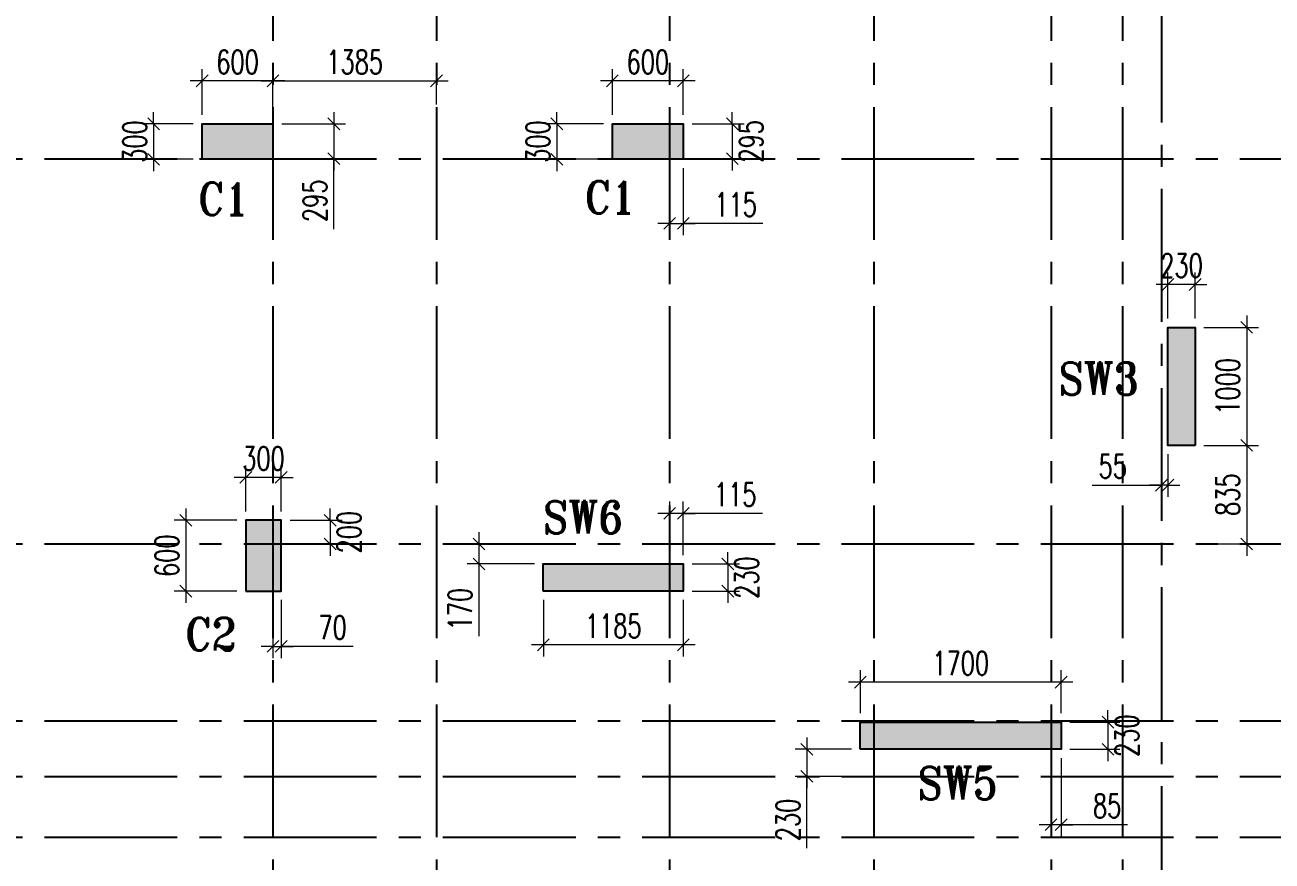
# Model space of a CAD drawing. Header units: millimetres. Extents: x 1123469 to 1752051, y -126924 to 196924.
# Drawn here: x 1414340 to 1424903, y -14061 to -6975 of the extents above; entities that cross this region are included whole.
import ezdxf

# ---------------------------------------------------------------- set-up
doc = ezdxf.new("R2010")
doc.units = ezdxf.units.MM
doc.header["$LTSCALE"] = 500
doc.header["$MEASUREMENT"] = 0
doc.header["$PDMODE"] = 34
for name, pattern in [('CONTINOUS', [0]), ('DASHDOT', [1, 0.5, -0.25, 0, -0.25]), ('Site$0$CENTER2', [1.125, 0.75, -0.125, 0.125, -0.125])]:
    doc.linetypes.add(name, pattern=pattern)
doc.layers.get('Defpoints').update_dxf_attribs({"lineweight": 0})
for name, color, linetype, lineweight in [('COL. NO.', 1, 'DASHDOT', 15), ('CUT OUT', 1, 'Continuous', 13), ('dim-M', 1, 'Continuous', 15), ('TOWER COL HATCH', 253, 'Continuous', 20)]:
    doc.layers.add(name, color=color, linetype=linetype, lineweight=lineweight)
for name, color, linetype in [('GLASS', 5, 'Continuous'), ('GRID', 7, 'Continuous'), ('TOWER AREA COLUMN.', 6, 'Continuous')]:
    doc.layers.add(name, color=color, linetype=linetype)
doc.styles.add('2MM', font='romans.shx', dxfattribs={"width": 0.7})
doc.styles.add('ROMANT', font='romant__.ttf', dxfattribs={"width": 0.9, "height": 600})
doc.dimstyles.new('RAJESH', dxfattribs={"dimtxt": 200, "dimasz": 180, "dimexe": 100, "dimexo": 250, "dimgap": 50, "dimtad": 2, "dimdec": 0, "dimzin": 1, "dimdsep": 46, "dimtxsty": '2MM', "dimblk": 'OBLIQUE', "dimcen": 0, "dimdle": 100, "dimclrd": 1, "dimclre": 1, "dimclrt": 3, "dimadec": 0, "dimazin": 0, "dimtfac": 1, "dimtdec": 0, "dimtix": 1, "dimtmove": 2, "dimatfit": 3, "dimfxl": 1, "dimtolj": 1, "dimlwd": -1, "dimarcsym": 0})

# ---------------------------------------------------------------- blocks, each defined once
blk = doc.blocks.new('EEE')
at = {"layer": 'GRID', "color": 16, "linetype": 'Site$0$CENTER2', "ltscale": 3}
for points in [[(1416440.6, 258923.2), (1416440.6, 223711.9)], [(1417825.6, 258923.2), (1417825.6, 223711.9)], [(1419800.6, 258923.2), (1419800.6, 223711.9)], [(1421530.6, 258923.2), (1421530.6, 223711.9)], [(1423030.6, 258923.2), (1423030.6, 223711.9)], [(1423635.6, 258923.2), (1423635.6, 223711.9)], [(1424487.3, 258923.2), (1423965.6, 258229.8), (1423965.6, 223711.9)], [(1363880.9, 250048.6), (1442964.5, 250048.6)], [(1363880.9, 246783.6), (1442964.5, 246783.6)], [(1363880.9, 245284), (1442964.5, 245284)], [(1363880.9, 244813.8), (1442964.5, 244813.8)], [(1363880.9, 244299), (1442964.5, 244299)]]:
    blk.add_lwpolyline(points, dxfattribs=at)
blk = doc.blocks.new('3tgra')
at = {"layer": 'TOWER COL HATCH'}
h = blk.add_hatch(color=253, dxfattribs=at)
h.dxf.hatch_style = 1
h.paths.add_polyline_path([(1388426, 89502), (1388426, 89802), (1387826, 89802), (1387826, 89502)])
h = blk.add_hatch(color=253, dxfattribs=at)
h.dxf.hatch_style = 1
h.paths.add_polyline_path([(1391901, 89502), (1391901, 89802), (1391301, 89802), (1391301, 89502)])
h = blk.add_hatch(color=253, dxfattribs=at)
h.dxf.hatch_style = 1
h.paths.add_polyline_path([(1383491, 87077), (1383721, 87077), (1383721, 88077), (1383491, 88077)])
h = blk.add_hatch(color=253, dxfattribs=at)
h.dxf.hatch_style = 1
h.paths.add_polyline_path([(1391531, 85842), (1391231, 85842), (1391231, 86442), (1391531, 86442)])
h = blk.add_hatch(color=253, dxfattribs=at)
h.dxf.hatch_style = 1
h.paths.add_polyline_path([(1389011, 85842), (1389011, 86072), (1387826, 86072), (1387826, 85842)])
h = blk.add_hatch(color=253, dxfattribs=at)
h.dxf.hatch_style = 1
h.paths.add_polyline_path([(1386326, 84502), (1386326, 84732), (1384626, 84732), (1384626, 84502)])
at = {"layer": 'TOWER AREA COLUMN.', "color": 4}
for points in [[(1388426, 89502), (1388426, 89802), (1387826, 89802), (1387826, 89502)], [(1391901, 89502), (1391901, 89802), (1391301, 89802), (1391301, 89502)], [(1383491, 87077), (1383721, 87077), (1383721, 88077), (1383491, 88077)], [(1391531, 85842), (1391231, 85842), (1391231, 86442), (1391531, 86442)], [(1389011, 85842), (1389011, 86072), (1387826, 86072), (1387826, 85842)], [(1386326, 84502), (1386326, 84732), (1384626, 84732), (1384626, 84502)]]:
    blk.add_lwpolyline(points, close=True, dxfattribs=at)
blk = doc.blocks.new('_Oblique')
at = {"color": 0, "linetype": 'ByBlock', "lineweight": -2}
blk.add_line((-0.5, -0.5), (0.5, 0.5), dxfattribs=at)
blk = doc.blocks.new('*D1323')
at = {"layer": 'Defpoints', "color": 0, "ltscale": 100, "transparency": 16777216}
for p in [(1419316, 90166), (1419316, 89802), (1419916, 89802)]:
    blk.add_point(p, dxfattribs=at)
at = {"layer": 'dim-M', "color": 1, "lineweight": -2, "ltscale": 100, "transparency": 16777216}
for p, q in [((1419316, 89877), (1419316, 90266)), ((1419916, 89877), (1419916, 90266))]:
    blk.add_line(p, q, dxfattribs=at)
at = {"layer": 'dim-M', "color": 1, "ltscale": 100, "transparency": 16777216}
blk.add_line((1420016, 90166), (1419216, 90166), dxfattribs=at)
at = {"layer": 'dim-M', "color": 1, "ltscale": 100, "transparency": 16777216, "xscale": 100, "yscale": 100, "zscale": 100, "rotation": 180}
blk.add_blockref('_Oblique', (1419316, 90166), dxfattribs=at)
at = {"layer": 'dim-M', "color": 1, "ltscale": 100, "transparency": 16777216, "xscale": 100, "yscale": 100, "zscale": 100}
blk.add_blockref('_Oblique', (1419916, 90166), dxfattribs=at)
at = {"layer": 'dim-M', "color": 3, "ltscale": 100, "transparency": 16777216, "insert": (1419616, 90326), "char_height": 200, "attachment_point": 5, "style": '2MM'}
blk.add_mtext('\\A1;600', dxfattribs=at)
blk = doc.blocks.new('*D1324')
at = {"layer": 'Defpoints', "color": 0, "ltscale": 100, "transparency": 16777216}
for p in [(1419316, 89802), (1418845, 89502), (1419316, 89502)]:
    blk.add_point(p, dxfattribs=at)
at = {"layer": 'dim-M', "color": 1, "ltscale": 100, "transparency": 16777216}
for p, q in [((1418845, 89802), (1418845, 89902)), ((1418845, 89802), (1418845, 89502)), ((1418845, 89502), (1418845, 89402))]:
    blk.add_line(p, q, dxfattribs=at)
at = {"layer": 'dim-M', "color": 1, "lineweight": -2, "ltscale": 100, "transparency": 16777216}
for p, q in [((1419241, 89802), (1418745, 89802)), ((1419241, 89502), (1418745, 89502))]:
    blk.add_line(p, q, dxfattribs=at)
at = {"layer": 'dim-M', "color": 1, "ltscale": 100, "transparency": 16777216, "xscale": 100, "yscale": 100, "zscale": 100}
for p, rotation in [((1418845, 89802), 270), ((1418845, 89502), 90)]:
    blk.add_blockref('_Oblique', p, dxfattribs=dict(at, rotation=rotation))
at = {"layer": 'dim-M', "color": 3, "ltscale": 100, "transparency": 16777216, "insert": (1418685, 89652), "char_height": 200, "attachment_point": 5, "rotation": 90, "style": '2MM'}
blk.add_mtext('\\A1;300', dxfattribs=at)
blk = doc.blocks.new('*D1325')
at = {"layer": 'Defpoints', "color": 0, "ltscale": 100, "transparency": 16777216}
for p in [(1419916, 89802), (1419916, 89507), (1420331, 89507)]:
    blk.add_point(p, dxfattribs=at)
at = {"layer": 'dim-M', "color": 1, "ltscale": 100, "transparency": 16777216}
for p, q in [((1420331, 89802), (1420331, 89902)), ((1420331, 89802), (1420331, 89507)), ((1420331, 89507), (1420331, 89407))]:
    blk.add_line(p, q, dxfattribs=at)
at = {"layer": 'dim-M', "color": 1, "lineweight": -2, "ltscale": 100, "transparency": 16777216}
for p, q in [((1419991, 89802), (1420431, 89802)), ((1419991, 89507), (1420431, 89507))]:
    blk.add_line(p, q, dxfattribs=at)
at = {"layer": 'dim-M', "color": 1, "ltscale": 100, "transparency": 16777216, "xscale": 100, "yscale": 100, "zscale": 100}
for p, rotation in [((1420331, 89802), 270), ((1420331, 89507), 90)]:
    blk.add_blockref('_Oblique', p, dxfattribs=dict(at, rotation=rotation))
at = {"layer": 'dim-M', "color": 3, "ltscale": 100, "transparency": 16777216, "insert": (1420491, 89654), "char_height": 200, "attachment_point": 5, "rotation": 90, "style": '2MM'}
blk.add_mtext('\\A1;295', dxfattribs=at)
blk = doc.blocks.new('*D1326')
at = {"layer": 'Defpoints', "color": 0, "ltscale": 100, "transparency": 16777216}
for p in [(1419801, 89502), (1419916, 89502), (1419916, 88958)]:
    blk.add_point(p, dxfattribs=at)
at = {"layer": 'dim-M', "color": 1, "lineweight": -2, "ltscale": 100, "transparency": 16777216}
for p, q in [((1419801, 89427), (1419801, 88858)), ((1419916, 89427), (1419916, 88858))]:
    blk.add_line(p, q, dxfattribs=at)
at = {"layer": 'dim-M', "color": 1, "ltscale": 100, "transparency": 16777216}
for p, q in [((1419801, 88958), (1419701, 88958)), ((1419801, 88958), (1419916, 88958)), ((1419801, 88958), (1419916, 88958)), ((1419916, 88958), (1420016, 88958)), ((1420590, 88958), (1419916, 88958))]:
    blk.add_line(p, q, dxfattribs=at)
at = {"layer": 'dim-M', "color": 1, "ltscale": 100, "transparency": 16777216, "xscale": 100, "yscale": 100, "zscale": 100}
blk.add_blockref('_Oblique', (1419801, 88958), dxfattribs=at)
at = {"layer": 'dim-M', "color": 1, "ltscale": 100, "transparency": 16777216, "xscale": 100, "yscale": 100, "zscale": 100, "rotation": 180}
blk.add_blockref('_Oblique', (1419916, 88958), dxfattribs=at)
at = {"layer": 'dim-M', "color": 3, "ltscale": 100, "transparency": 16777216, "insert": (1420360, 89118), "char_height": 200, "attachment_point": 5, "style": '2MM'}
blk.add_mtext('\\A1;115', dxfattribs=at)
blk = doc.blocks.new('*D1327')
at = {"layer": 'Defpoints', "color": 0, "ltscale": 100, "transparency": 16777216}
for p in [(1415841, 90166), (1415841, 89802), (1416441, 89802)]:
    blk.add_point(p, dxfattribs=at)
at = {"layer": 'dim-M', "color": 1, "lineweight": -2, "ltscale": 100, "transparency": 16777216}
for p, q in [((1415841, 89877), (1415841, 90266)), ((1416441, 89877), (1416441, 90266))]:
    blk.add_line(p, q, dxfattribs=at)
at = {"layer": 'dim-M', "color": 1, "ltscale": 100, "transparency": 16777216}
blk.add_line((1416541, 90166), (1415741, 90166), dxfattribs=at)
at = {"layer": 'dim-M', "color": 1, "ltscale": 100, "transparency": 16777216, "xscale": 100, "yscale": 100, "zscale": 100, "rotation": 180}
blk.add_blockref('_Oblique', (1415841, 90166), dxfattribs=at)
at = {"layer": 'dim-M', "color": 1, "ltscale": 100, "transparency": 16777216, "xscale": 100, "yscale": 100, "zscale": 100}
blk.add_blockref('_Oblique', (1416441, 90166), dxfattribs=at)
at = {"layer": 'dim-M', "color": 3, "ltscale": 100, "transparency": 16777216, "insert": (1416141, 90326), "char_height": 200, "attachment_point": 5, "style": '2MM'}
blk.add_mtext('\\A1;600', dxfattribs=at)
blk = doc.blocks.new('*D1328')
at = {"layer": 'Defpoints', "color": 0, "ltscale": 100, "transparency": 16777216}
for p in [(1415841, 89802), (1415430, 89502), (1415841, 89502)]:
    blk.add_point(p, dxfattribs=at)
at = {"layer": 'dim-M', "color": 1, "ltscale": 100, "transparency": 16777216}
for p, q in [((1415430, 89802), (1415430, 89902)), ((1415430, 89802), (1415430, 89502)), ((1415430, 89502), (1415430, 89402))]:
    blk.add_line(p, q, dxfattribs=at)
at = {"layer": 'dim-M', "color": 1, "lineweight": -2, "ltscale": 100, "transparency": 16777216}
for p, q in [((1415766, 89802), (1415330, 89802)), ((1415766, 89502), (1415330, 89502))]:
    blk.add_line(p, q, dxfattribs=at)
at = {"layer": 'dim-M', "color": 1, "ltscale": 100, "transparency": 16777216, "xscale": 100, "yscale": 100, "zscale": 100}
for p, rotation in [((1415430, 89802), 270), ((1415430, 89502), 90)]:
    blk.add_blockref('_Oblique', p, dxfattribs=dict(at, rotation=rotation))
at = {"layer": 'dim-M', "color": 3, "ltscale": 100, "transparency": 16777216, "insert": (1415270, 89652), "char_height": 200, "attachment_point": 5, "rotation": 90, "style": '2MM'}
blk.add_mtext('\\A1;300', dxfattribs=at)
blk = doc.blocks.new('*D1329')
at = {"layer": 'Defpoints', "color": 0, "ltscale": 100, "transparency": 16777216}
for p in [(1416441, 89802), (1416441, 89507), (1416956, 89507)]:
    blk.add_point(p, dxfattribs=at)
at = {"layer": 'dim-M', "color": 1, "ltscale": 100, "transparency": 16777216}
for p, q in [((1416956, 89902), (1416956, 89407)), ((1416956, 88910), (1416956, 89507))]:
    blk.add_line(p, q, dxfattribs=at)
at = {"layer": 'dim-M', "color": 1, "lineweight": -2, "ltscale": 100, "transparency": 16777216}
for p, q in [((1416516, 89802), (1417056, 89802)), ((1416516, 89507), (1417056, 89507))]:
    blk.add_line(p, q, dxfattribs=at)
at = {"layer": 'dim-M', "color": 1, "ltscale": 100, "transparency": 16777216, "xscale": 100, "yscale": 100, "zscale": 100}
for p, rotation in [((1416956, 89802), 90), ((1416956, 89507), 270)]:
    blk.add_blockref('_Oblique', p, dxfattribs=dict(at, rotation=rotation))
at = {"layer": 'dim-M', "color": 3, "ltscale": 100, "transparency": 16777216, "insert": (1416796, 89150), "char_height": 200, "attachment_point": 5, "rotation": 90, "style": '2MM'}
blk.add_mtext('\\A1;295', dxfattribs=at)
blk = doc.blocks.new('*D1330')
at = {"layer": 'Defpoints', "color": 0, "ltscale": 100, "transparency": 16777216}
for p in [(1417826, 90166), (1417826, 89891), (1416441, 89802)]:
    blk.add_point(p, dxfattribs=at)
at = {"layer": 'dim-M', "color": 1, "lineweight": -2, "ltscale": 100, "transparency": 16777216}
for p, q in [((1416441, 89877), (1416441, 90266)), ((1417826, 89966), (1417826, 90266))]:
    blk.add_line(p, q, dxfattribs=at)
at = {"layer": 'dim-M', "color": 1, "ltscale": 100, "transparency": 16777216}
blk.add_line((1416341, 90166), (1417926, 90166), dxfattribs=at)
at = {"layer": 'dim-M', "color": 1, "ltscale": 100, "transparency": 16777216, "xscale": 100, "yscale": 100, "zscale": 100, "rotation": 180}
blk.add_blockref('_Oblique', (1416441, 90166), dxfattribs=at)
at = {"layer": 'dim-M', "color": 1, "ltscale": 100, "transparency": 16777216, "xscale": 100, "yscale": 100, "zscale": 100}
blk.add_blockref('_Oblique', (1417826, 90166), dxfattribs=at)
at = {"layer": 'dim-M', "color": 3, "ltscale": 100, "transparency": 16777216, "insert": (1417133, 90326), "char_height": 200, "attachment_point": 5, "style": '2MM'}
blk.add_mtext('\\A1;1385', dxfattribs=at)
blk = doc.blocks.new('*D1343')
at = {"layer": 'Defpoints', "color": 0, "ltscale": 100, "transparency": 16777216}
for p in [(1424021, 88441), (1424021, 88077), (1424251, 88077)]:
    blk.add_point(p, dxfattribs=at)
at = {"layer": 'dim-M', "color": 1, "lineweight": -2, "ltscale": 100, "transparency": 16777216}
for p, q in [((1424021, 88152), (1424021, 88541)), ((1424251, 88152), (1424251, 88541))]:
    blk.add_line(p, q, dxfattribs=at)
at = {"layer": 'dim-M', "color": 1, "ltscale": 100, "transparency": 16777216}
for p, q in [((1424021, 88441), (1423921, 88441)), ((1424251, 88441), (1424021, 88441)), ((1424251, 88441), (1424351, 88441))]:
    blk.add_line(p, q, dxfattribs=at)
at = {"layer": 'dim-M', "color": 1, "ltscale": 100, "transparency": 16777216, "xscale": 100, "yscale": 100, "zscale": 100}
blk.add_blockref('_Oblique', (1424021, 88441), dxfattribs=at)
at = {"layer": 'dim-M', "color": 1, "ltscale": 100, "transparency": 16777216, "xscale": 100, "yscale": 100, "zscale": 100, "rotation": 180}
blk.add_blockref('_Oblique', (1424251, 88441), dxfattribs=at)
at = {"layer": 'dim-M', "color": 3, "ltscale": 100, "transparency": 16777216, "insert": (1424136, 88601), "char_height": 200, "attachment_point": 5, "style": '2MM'}
blk.add_mtext('\\A1;230', dxfattribs=at)
blk = doc.blocks.new('*D1344')
at = {"layer": 'Defpoints', "color": 0, "ltscale": 100, "transparency": 16777216}
for p in [(1424251, 88077), (1424251, 87077), (1424688, 87077)]:
    blk.add_point(p, dxfattribs=at)
at = {"layer": 'dim-M', "color": 1, "ltscale": 100, "transparency": 16777216}
blk.add_line((1424688, 88177), (1424688, 86977), dxfattribs=at)
at = {"layer": 'dim-M', "color": 1, "lineweight": -2, "ltscale": 100, "transparency": 16777216}
for p, q in [((1424326, 88077), (1424788, 88077)), ((1424326, 87077), (1424788, 87077))]:
    blk.add_line(p, q, dxfattribs=at)
at = {"layer": 'dim-M', "color": 1, "ltscale": 100, "transparency": 16777216, "xscale": 100, "yscale": 100, "zscale": 100}
for p, rotation in [((1424688, 88077), 90), ((1424688, 87077), 270)]:
    blk.add_blockref('_Oblique', p, dxfattribs=dict(at, rotation=rotation))
at = {"layer": 'dim-M', "color": 3, "ltscale": 100, "transparency": 16777216, "insert": (1424528, 87577), "char_height": 200, "attachment_point": 5, "rotation": 90, "style": '2MM'}
blk.add_mtext('\\A1;1000', dxfattribs=at)
blk = doc.blocks.new('*D1345')
at = {"layer": 'Defpoints', "color": 0, "ltscale": 100, "transparency": 16777216}
for p in [(1423966, 87077), (1424021, 87077), (1423966, 86740)]:
    blk.add_point(p, dxfattribs=at)
at = {"layer": 'dim-M', "color": 1, "lineweight": -2, "ltscale": 100, "transparency": 16777216}
for p, q in [((1423966, 87002), (1423966, 86640)), ((1424021, 87002), (1424021, 86640))]:
    blk.add_line(p, q, dxfattribs=at)
at = {"layer": 'dim-M', "color": 1, "ltscale": 100, "transparency": 16777216}
for p, q in [((1423380, 86740), (1423966, 86740)), ((1423966, 86740), (1423866, 86740)), ((1424021, 86740), (1423966, 86740)), ((1424021, 86740), (1423966, 86740)), ((1424021, 86740), (1424121, 86740))]:
    blk.add_line(p, q, dxfattribs=at)
at = {"layer": 'dim-M', "color": 1, "ltscale": 100, "transparency": 16777216, "xscale": 100, "yscale": 100, "zscale": 100}
blk.add_blockref('_Oblique', (1423966, 86740), dxfattribs=at)
at = {"layer": 'dim-M', "color": 1, "ltscale": 100, "transparency": 16777216, "xscale": 100, "yscale": 100, "zscale": 100, "rotation": 180}
blk.add_blockref('_Oblique', (1424021, 86740), dxfattribs=at)
at = {"layer": 'dim-M', "color": 3, "ltscale": 100, "transparency": 16777216, "insert": (1423553, 86900), "char_height": 200, "attachment_point": 5, "style": '2MM'}
blk.add_mtext('\\A1;55', dxfattribs=at)
blk = doc.blocks.new('*D1346')
at = {"layer": 'Defpoints', "color": 0, "ltscale": 100, "transparency": 16777216}
for p in [(1424251, 87077), (1424251, 86242), (1424688, 86242)]:
    blk.add_point(p, dxfattribs=at)
at = {"layer": 'dim-M', "color": 1, "ltscale": 100, "transparency": 16777216}
blk.add_line((1424688, 87177), (1424688, 86142), dxfattribs=at)
at = {"layer": 'dim-M', "color": 1, "lineweight": -2, "ltscale": 100, "transparency": 16777216}
for p, q in [((1424326, 87077), (1424788, 87077)), ((1424326, 86242), (1424788, 86242))]:
    blk.add_line(p, q, dxfattribs=at)
at = {"layer": 'dim-M', "color": 1, "ltscale": 100, "transparency": 16777216, "xscale": 100, "yscale": 100, "zscale": 100}
for p, rotation in [((1424688, 87077), 90), ((1424688, 86242), 270)]:
    blk.add_blockref('_Oblique', p, dxfattribs=dict(at, rotation=rotation))
at = {"layer": 'dim-M', "color": 3, "ltscale": 100, "transparency": 16777216, "insert": (1424528, 86659), "char_height": 200, "attachment_point": 5, "rotation": 90, "style": '2MM'}
blk.add_mtext('\\A1;835', dxfattribs=at)
blk = doc.blocks.new('*D1351')
at = {"layer": 'Defpoints', "color": 0, "ltscale": 100, "transparency": 16777216}
for p in [(1419916, 86072), (1419916, 85842), (1420293, 85842)]:
    blk.add_point(p, dxfattribs=at)
at = {"layer": 'dim-M', "color": 1, "ltscale": 100, "transparency": 16777216}
for p, q in [((1420293, 86072), (1420293, 86172)), ((1420293, 86072), (1420293, 85842)), ((1420293, 85842), (1420293, 85742))]:
    blk.add_line(p, q, dxfattribs=at)
at = {"layer": 'dim-M', "color": 1, "lineweight": -2, "ltscale": 100, "transparency": 16777216}
for p, q in [((1419991, 86072), (1420393, 86072)), ((1419991, 85842), (1420393, 85842))]:
    blk.add_line(p, q, dxfattribs=at)
at = {"layer": 'dim-M', "color": 1, "ltscale": 100, "transparency": 16777216, "xscale": 100, "yscale": 100, "zscale": 100}
for p, rotation in [((1420293, 86072), 270), ((1420293, 85842), 90)]:
    blk.add_blockref('_Oblique', p, dxfattribs=dict(at, rotation=rotation))
at = {"layer": 'dim-M', "color": 3, "ltscale": 100, "transparency": 16777216, "insert": (1420453, 85957), "char_height": 200, "attachment_point": 5, "rotation": 90, "style": '2MM'}
blk.add_mtext('\\A1;230', dxfattribs=at)
blk = doc.blocks.new('*D1352')
at = {"layer": 'Defpoints', "color": 0, "ltscale": 100, "transparency": 16777216}
for p in [(1419801, 86501), (1419801, 86072), (1419916, 86072)]:
    blk.add_point(p, dxfattribs=at)
at = {"layer": 'dim-M', "color": 1, "lineweight": -2, "ltscale": 100, "transparency": 16777216}
for p, q in [((1419801, 86147), (1419801, 86601)), ((1419916, 86147), (1419916, 86601))]:
    blk.add_line(p, q, dxfattribs=at)
at = {"layer": 'dim-M', "color": 1, "ltscale": 100, "transparency": 16777216}
for p, q in [((1419801, 86501), (1419701, 86501)), ((1419916, 86501), (1419801, 86501)), ((1419916, 86501), (1419801, 86501)), ((1419916, 86501), (1420016, 86501)), ((1420586, 86501), (1419916, 86501))]:
    blk.add_line(p, q, dxfattribs=at)
at = {"layer": 'dim-M', "color": 1, "ltscale": 100, "transparency": 16777216, "xscale": 100, "yscale": 100, "zscale": 100}
blk.add_blockref('_Oblique', (1419801, 86501), dxfattribs=at)
at = {"layer": 'dim-M', "color": 1, "ltscale": 100, "transparency": 16777216, "xscale": 100, "yscale": 100, "zscale": 100, "rotation": 180}
blk.add_blockref('_Oblique', (1419916, 86501), dxfattribs=at)
at = {"layer": 'dim-M', "color": 3, "ltscale": 100, "transparency": 16777216, "insert": (1420356, 86661), "char_height": 200, "attachment_point": 5, "style": '2MM'}
blk.add_mtext('\\A1;115', dxfattribs=at)
blk = doc.blocks.new('*D1353')
at = {"layer": 'Defpoints', "color": 0, "ltscale": 100, "transparency": 16777216}
for p in [(1418186, 86242), (1418731, 86242), (1418731, 86072)]:
    blk.add_point(p, dxfattribs=at)
at = {"layer": 'dim-M', "color": 1, "ltscale": 100, "transparency": 16777216}
for p, q in [((1418186, 85972), (1418186, 86342)), ((1418186, 85459), (1418186, 86072))]:
    blk.add_line(p, q, dxfattribs=at)
at = {"layer": 'dim-M', "color": 1, "lineweight": -2, "ltscale": 100, "transparency": 16777216}
for p, q in [((1418656, 86242), (1418086, 86242)), ((1418656, 86072), (1418086, 86072))]:
    blk.add_line(p, q, dxfattribs=at)
at = {"layer": 'dim-M', "color": 1, "ltscale": 100, "transparency": 16777216, "xscale": 100, "yscale": 100, "zscale": 100}
for p, rotation in [((1418186, 86242), 90), ((1418186, 86072), 270)]:
    blk.add_blockref('_Oblique', p, dxfattribs=dict(at, rotation=rotation))
at = {"layer": 'dim-M', "color": 3, "ltscale": 100, "transparency": 16777216, "insert": (1418026, 85689), "char_height": 200, "attachment_point": 5, "rotation": 90, "style": '2MM'}
blk.add_mtext('\\A1;170', dxfattribs=at)
blk = doc.blocks.new('*D1354')
at = {"layer": 'Defpoints', "color": 0, "ltscale": 100, "transparency": 16777216}
for p in [(1418731, 85842), (1419916, 85842), (1418731, 85387)]:
    blk.add_point(p, dxfattribs=at)
at = {"layer": 'dim-M', "color": 1, "lineweight": -2, "ltscale": 100, "transparency": 16777216}
for p, q in [((1418731, 85767), (1418731, 85287)), ((1419916, 85767), (1419916, 85287))]:
    blk.add_line(p, q, dxfattribs=at)
at = {"layer": 'dim-M', "color": 1, "ltscale": 100, "transparency": 16777216}
blk.add_line((1420016, 85387), (1418631, 85387), dxfattribs=at)
at = {"layer": 'dim-M', "color": 1, "ltscale": 100, "transparency": 16777216, "xscale": 100, "yscale": 100, "zscale": 100, "rotation": 180}
blk.add_blockref('_Oblique', (1418731, 85387), dxfattribs=at)
at = {"layer": 'dim-M', "color": 1, "ltscale": 100, "transparency": 16777216, "xscale": 100, "yscale": 100, "zscale": 100}
blk.add_blockref('_Oblique', (1419916, 85387), dxfattribs=at)
at = {"layer": 'dim-M', "color": 3, "ltscale": 100, "transparency": 16777216, "insert": (1419323, 85547), "char_height": 200, "attachment_point": 5, "style": '2MM'}
blk.add_mtext('\\A1;1185', dxfattribs=at)
blk = doc.blocks.new('*D1359')
at = {"layer": 'Defpoints', "color": 0, "ltscale": 100, "transparency": 16777216}
for p in [(1423116, 84732), (1423116, 84502), (1423513, 84502)]:
    blk.add_point(p, dxfattribs=at)
at = {"layer": 'dim-M', "color": 1, "ltscale": 100, "transparency": 16777216}
for p, q in [((1423513, 84732), (1423513, 84832)), ((1423513, 84732), (1423513, 84502)), ((1423513, 84502), (1423513, 84402))]:
    blk.add_line(p, q, dxfattribs=at)
at = {"layer": 'dim-M', "color": 1, "lineweight": -2, "ltscale": 100, "transparency": 16777216}
for p, q in [((1423191, 84732), (1423613, 84732)), ((1423191, 84502), (1423613, 84502))]:
    blk.add_line(p, q, dxfattribs=at)
at = {"layer": 'dim-M', "color": 1, "ltscale": 100, "transparency": 16777216, "xscale": 100, "yscale": 100, "zscale": 100}
for p, rotation in [((1423513, 84732), 270), ((1423513, 84502), 90)]:
    blk.add_blockref('_Oblique', p, dxfattribs=dict(at, rotation=rotation))
at = {"layer": 'dim-M', "color": 3, "ltscale": 100, "transparency": 16777216, "insert": (1423673, 84617), "char_height": 200, "attachment_point": 5, "rotation": 90, "style": '2MM'}
blk.add_mtext('\\A1;230', dxfattribs=at)
blk = doc.blocks.new('*D1360')
at = {"layer": 'Defpoints', "color": 0, "ltscale": 100, "transparency": 16777216}
for p in [(1421416, 85071), (1421416, 84732), (1423116, 84732)]:
    blk.add_point(p, dxfattribs=at)
at = {"layer": 'dim-M', "color": 1, "lineweight": -2, "ltscale": 100, "transparency": 16777216}
for p, q in [((1421416, 84807), (1421416, 85171)), ((1423116, 84807), (1423116, 85171))]:
    blk.add_line(p, q, dxfattribs=at)
at = {"layer": 'dim-M', "color": 1, "ltscale": 100, "transparency": 16777216}
blk.add_line((1423216, 85071), (1421316, 85071), dxfattribs=at)
at = {"layer": 'dim-M', "color": 1, "ltscale": 100, "transparency": 16777216, "xscale": 100, "yscale": 100, "zscale": 100, "rotation": 180}
blk.add_blockref('_Oblique', (1421416, 85071), dxfattribs=at)
at = {"layer": 'dim-M', "color": 1, "ltscale": 100, "transparency": 16777216, "xscale": 100, "yscale": 100, "zscale": 100}
blk.add_blockref('_Oblique', (1423116, 85071), dxfattribs=at)
at = {"layer": 'dim-M', "color": 3, "ltscale": 100, "transparency": 16777216, "insert": (1422266, 85231), "char_height": 200, "attachment_point": 5, "style": '2MM'}
blk.add_mtext('\\A1;1700', dxfattribs=at)
blk = doc.blocks.new('*D1361')
at = {"layer": 'Defpoints', "color": 0, "ltscale": 100, "transparency": 16777216}
for p in [(1423031, 84502), (1423116, 84502), (1423031, 83862)]:
    blk.add_point(p, dxfattribs=at)
at = {"layer": 'dim-M', "color": 1, "lineweight": -2, "ltscale": 100, "transparency": 16777216}
for p, q in [((1423031, 84427), (1423031, 83762)), ((1423116, 84427), (1423116, 83762))]:
    blk.add_line(p, q, dxfattribs=at)
at = {"layer": 'dim-M', "color": 1, "ltscale": 100, "transparency": 16777216}
for p, q in [((1423031, 83862), (1422931, 83862)), ((1423116, 83862), (1423031, 83862)), ((1423116, 83862), (1423031, 83862)), ((1423116, 83862), (1423216, 83862)), ((1423679, 83862), (1423116, 83862))]:
    blk.add_line(p, q, dxfattribs=at)
at = {"layer": 'dim-M', "color": 1, "ltscale": 100, "transparency": 16777216, "xscale": 100, "yscale": 100, "zscale": 100}
blk.add_blockref('_Oblique', (1423031, 83862), dxfattribs=at)
at = {"layer": 'dim-M', "color": 1, "ltscale": 100, "transparency": 16777216, "xscale": 100, "yscale": 100, "zscale": 100, "rotation": 180}
blk.add_blockref('_Oblique', (1423116, 83862), dxfattribs=at)
at = {"layer": 'dim-M', "color": 3, "ltscale": 100, "transparency": 16777216, "insert": (1423506, 84022), "char_height": 200, "attachment_point": 5, "style": '2MM'}
blk.add_mtext('\\A1;85', dxfattribs=at)
blk = doc.blocks.new('*D1362')
at = {"layer": 'Defpoints', "color": 0, "ltscale": 100, "transparency": 16777216}
for p in [(1421416, 84502), (1420963, 84272), (1421416, 84272)]:
    blk.add_point(p, dxfattribs=at)
at = {"layer": 'dim-M', "color": 1, "lineweight": -2, "ltscale": 100, "transparency": 16777216}
for p, q in [((1421341, 84502), (1420863, 84502)), ((1421341, 84272), (1420863, 84272))]:
    blk.add_line(p, q, dxfattribs=at)
at = {"layer": 'dim-M', "color": 1, "ltscale": 100, "transparency": 16777216}
for p, q in [((1420963, 84602), (1420963, 84172)), ((1420963, 83663), (1420963, 84272))]:
    blk.add_line(p, q, dxfattribs=at)
at = {"layer": 'dim-M', "color": 1, "ltscale": 100, "transparency": 16777216, "xscale": 100, "yscale": 100, "zscale": 100}
for p, rotation in [((1420963, 84502), 90), ((1420963, 84272), 270)]:
    blk.add_blockref('_Oblique', p, dxfattribs=dict(at, rotation=rotation))
at = {"layer": 'dim-M', "color": 3, "ltscale": 100, "transparency": 16777216, "insert": (1420803, 83903), "char_height": 200, "attachment_point": 5, "rotation": 90, "style": '2MM'}
blk.add_mtext('\\A1;230', dxfattribs=at)
blk = doc.blocks.new('*D1554')
at = {"layer": 'Defpoints', "color": 0, "ltscale": 100, "transparency": 16777216}
for p in [(1416211, 86806), (1416211, 86442), (1416511, 86442)]:
    blk.add_point(p, dxfattribs=at)
at = {"layer": 'dim-M', "color": 1, "lineweight": -2, "ltscale": 100, "transparency": 16777216}
for p, q in [((1416211, 86517), (1416211, 86906)), ((1416511, 86517), (1416511, 86906))]:
    blk.add_line(p, q, dxfattribs=at)
at = {"layer": 'dim-M', "color": 1, "ltscale": 100, "transparency": 16777216}
for p, q in [((1416211, 86806), (1416111, 86806)), ((1416511, 86806), (1416211, 86806)), ((1416511, 86806), (1416611, 86806))]:
    blk.add_line(p, q, dxfattribs=at)
at = {"layer": 'dim-M', "color": 1, "ltscale": 100, "transparency": 16777216, "xscale": 100, "yscale": 100, "zscale": 100}
blk.add_blockref('_Oblique', (1416211, 86806), dxfattribs=at)
at = {"layer": 'dim-M', "color": 1, "ltscale": 100, "transparency": 16777216, "xscale": 100, "yscale": 100, "zscale": 100, "rotation": 180}
blk.add_blockref('_Oblique', (1416511, 86806), dxfattribs=at)
at = {"layer": 'dim-M', "color": 3, "ltscale": 100, "transparency": 16777216, "insert": (1416361, 86966), "char_height": 200, "attachment_point": 5, "style": '2MM'}
blk.add_mtext('\\A1;300', dxfattribs=at)
blk = doc.blocks.new('*D1555')
at = {"layer": 'Defpoints', "color": 0, "ltscale": 100, "transparency": 16777216}
for p in [(1416211, 86442), (1415703, 85842), (1416211, 85842)]:
    blk.add_point(p, dxfattribs=at)
at = {"layer": 'dim-M', "color": 1, "ltscale": 100, "transparency": 16777216}
blk.add_line((1415703, 86542), (1415703, 85742), dxfattribs=at)
at = {"layer": 'dim-M', "color": 1, "lineweight": -2, "ltscale": 100, "transparency": 16777216}
for p, q in [((1416136, 86442), (1415603, 86442)), ((1416136, 85842), (1415603, 85842))]:
    blk.add_line(p, q, dxfattribs=at)
at = {"layer": 'dim-M', "color": 1, "ltscale": 100, "transparency": 16777216, "xscale": 100, "yscale": 100, "zscale": 100}
for p, rotation in [((1415703, 86442), 90), ((1415703, 85842), 270)]:
    blk.add_blockref('_Oblique', p, dxfattribs=dict(at, rotation=rotation))
at = {"layer": 'dim-M', "color": 3, "ltscale": 100, "transparency": 16777216, "insert": (1415543, 86142), "char_height": 200, "attachment_point": 5, "rotation": 90, "style": '2MM'}
blk.add_mtext('\\A1;600', dxfattribs=at)
blk = doc.blocks.new('*D1556')
at = {"layer": 'Defpoints', "color": 0, "ltscale": 100, "transparency": 16777216}
for p in [(1416511, 86442), (1416511, 86242), (1416926, 86242)]:
    blk.add_point(p, dxfattribs=at)
at = {"layer": 'dim-M', "color": 1, "ltscale": 100, "transparency": 16777216}
for p, q in [((1416926, 86442), (1416926, 86542)), ((1416926, 86442), (1416926, 86242)), ((1416926, 86242), (1416926, 86142))]:
    blk.add_line(p, q, dxfattribs=at)
at = {"layer": 'dim-M', "color": 1, "lineweight": -2, "ltscale": 100, "transparency": 16777216}
for p, q in [((1416586, 86442), (1417026, 86442)), ((1416586, 86242), (1417026, 86242))]:
    blk.add_line(p, q, dxfattribs=at)
at = {"layer": 'dim-M', "color": 1, "ltscale": 100, "transparency": 16777216, "xscale": 100, "yscale": 100, "zscale": 100}
for p, rotation in [((1416926, 86442), 270), ((1416926, 86242), 90)]:
    blk.add_blockref('_Oblique', p, dxfattribs=dict(at, rotation=rotation))
at = {"layer": 'dim-M', "color": 3, "ltscale": 100, "transparency": 16777216, "insert": (1417086, 86342), "char_height": 200, "attachment_point": 5, "rotation": 90, "style": '2MM'}
blk.add_mtext('\\A1;200', dxfattribs=at)
blk = doc.blocks.new('*D1557')
at = {"layer": 'Defpoints', "color": 0, "ltscale": 100, "transparency": 16777216}
for p in [(1416441, 85842), (1416511, 85842), (1416511, 85374)]:
    blk.add_point(p, dxfattribs=at)
at = {"layer": 'dim-M', "color": 1, "lineweight": -2, "ltscale": 100, "transparency": 16777216}
for p, q in [((1416441, 85767), (1416441, 85274)), ((1416511, 85767), (1416511, 85274))]:
    blk.add_line(p, q, dxfattribs=at)
at = {"layer": 'dim-M', "color": 1, "ltscale": 100, "transparency": 16777216}
for p, q in [((1416441, 85374), (1416341, 85374)), ((1416441, 85374), (1416511, 85374)), ((1416441, 85374), (1416511, 85374)), ((1416511, 85374), (1416611, 85374)), ((1417119, 85374), (1416511, 85374))]:
    blk.add_line(p, q, dxfattribs=at)
at = {"layer": 'dim-M', "color": 1, "ltscale": 100, "transparency": 16777216, "xscale": 100, "yscale": 100, "zscale": 100}
blk.add_blockref('_Oblique', (1416441, 85374), dxfattribs=at)
at = {"layer": 'dim-M', "color": 1, "ltscale": 100, "transparency": 16777216, "xscale": 100, "yscale": 100, "zscale": 100, "rotation": 180}
blk.add_blockref('_Oblique', (1416511, 85374), dxfattribs=at)
at = {"layer": 'dim-M', "color": 3, "ltscale": 100, "transparency": 16777216, "insert": (1416946, 85534), "char_height": 200, "attachment_point": 5, "style": '2MM'}
blk.add_mtext('\\A1;70', dxfattribs=at)
blk = doc.blocks.new('G012')
at = {"layer": 'COL. NO.', "color": 4, "linetype": 'CONTINOUS', "style": 'ROMANT', "width": 0.9}
for s, p in [('C1', (1415806.3, 89028.6, 0)), ('C1', (1419080.7, 89042.5, 0)), ('C2', (1415697.7, 85340.2, 0))]:
    blk.add_text(s, height=275, dxfattribs=at).set_placement(p)
at = {"layer": 'COL. NO.', "color": 7, "linetype": 'CONTINOUS', "style": 'ROMANT', "width": 0.9}
for s, p in [('SW3', (1423095.1, 87505.5, 0)), ('SW6', (1418729.7, 86330.3, 0)), ('SW5', (1421900.6, 84076.7, 0))]:
    blk.add_text(s, height=275, dxfattribs=at).set_placement(p)
at = {"layer": 'dim-M', "ltscale": 100}
for base, p1, p2, angle, picture, middle in [((1415840.6, 90166.1), (1416440.6, 89801.7), (1415840.6, 89801.7), 180, '*D1327', (1416140.6, 90326.1)), ((1417825.6, 90166.1), (1416440.6, 89801.7), (1417825.6, 89891.2), 180, '*D1330', (1417133.1, 90326.1)), ((1419315.6, 90166.1), (1419915.6, 89801.7), (1419315.6, 89801.7), 180, '*D1323', (1419615.6, 90326.1)), ((1415429.9, 89501.7), (1415840.6, 89801.7), (1415840.6, 89501.7), 90, '*D1328', (1415269.9, 89651.7)), ((1418844.9, 89501.7), (1419315.6, 89801.7), (1419315.6, 89501.7), 90, '*D1324', (1418684.9, 89651.7)), ((1420331.2, 89506.6), (1419915.6, 89801.7), (1419915.6, 89506.6), 90, '*D1325', (1420491.2, 89654.2)), ((1424020.6, 88441), (1424250.6, 88076.6), (1424020.6, 88076.6), 180, '*D1343', (1424135.6, 88601)), ((1416210.6, 86806.1), (1416510.6, 86441.7), (1416210.6, 86441.7), 180, '*D1554', (1416360.6, 86966.1)), ((1415703, 85841.7), (1416210.6, 86441.7), (1416210.6, 85841.7), 90, '*D1555', (1415543, 86141.7)), ((1416926.2, 86241.6), (1416510.6, 86441.7), (1416510.6, 86241.6), 90, '*D1556', (1417086.2, 86341.7)), ((1420292.6, 85841.7), (1419915.6, 86071.7), (1419915.6, 85841.7), 90, '*D1351', (1420452.6, 85956.7)), ((1421415.6, 85070.6), (1423115.6, 84731.6), (1421415.6, 84731.6), 180, '*D1360', (1422265.6, 85230.6)), ((1423513.4, 84501.6), (1423115.6, 84731.6), (1423115.6, 84501.6), 90, '*D1359', (1423673.4, 84616.6))]:
    dim = blk.add_linear_dim(base=base, p1=p1, p2=p2, angle=angle, dimstyle='RAJESH', override={"dimasz": 100, "dimexo": 75, "dimgap": 60, "dimtmove": 1}, dxfattribs=at)
    dim.commit()
    dim.dimension.update_dxf_attribs({"geometry": picture, "text_midpoint": middle})
for base, p1, p2, angle, picture, middle in [((1416956.2, 89506.6), (1416440.6, 89801.7), (1416440.6, 89506.6), 90, '*D1329', (1417016.2, 89149.8)), ((1419915.6, 88958.1), (1419800.6, 89501.7), (1419915.6, 89501.7), 180, '*D1326', (1420359.6, 88983.2)), ((1424687.9, 87076.6), (1424250.6, 88076.6), (1424250.6, 87076.6), 90, '*D1344', (1424687.9, 87576.6)), ((1424687.9, 86241.6), (1424250.6, 87076.6), (1424250.6, 86241.6), 90, '*D1346', (1424687.9, 86659.1)), ((1423965.6, 86740.4), (1424020.6, 87076.6), (1423965.6, 87076.6), 180, '*D1345', (1423553, 86770.3)), ((1419800.6, 86501.3), (1419915.6, 86071.7), (1419800.6, 86071.7), 180, '*D1352', (1420355.6, 86561.3)), ((1418186.2, 86241.6), (1418730.6, 86071.7), (1418730.6, 86241.6), 90, '*D1353', (1418126.2, 85689.1)), ((1416510.6, 85374.5), (1416440.6, 85841.7), (1416510.6, 85841.7), 180, '*D1557', (1416945.9, 85494.3)), ((1418730.6, 85386.9), (1419915.6, 85841.7), (1418730.6, 85841.7), 180, '*D1354', (1419323.1, 85386.9)), ((1420962.8, 84271.7), (1421415.6, 84501.6), (1421415.6, 84271.7), 90, '*D1362', (1420802.8, 83903.4)), ((1423030.6, 83861.6), (1423115.6, 84501.6), (1423030.6, 84501.6), 180, '*D1361', (1423505.7, 83972.8))]:
    dim = blk.add_linear_dim(base=base, p1=p1, p2=p2, angle=angle, dimstyle='RAJESH', override={"dimasz": 100, "dimexo": 75, "dimgap": 60, "dimtmove": 1}, dxfattribs=at)
    dim.commit()
    dim.dimension.update_dxf_attribs({"geometry": picture, "text_midpoint": middle, "dimtype": 128})

msp = doc.modelspace()

# ---------------------------------------------------------------- block references
at = {"layer": 'CUT OUT', "color": 4, "xscale": -1}
msp.add_blockref('3tgra', (2807741.3, -97615.5), dxfattribs=at)
at = {"layer": 'dim-M', "color": 4}
msp.add_blockref('G012', (0, -97615.5), dxfattribs=at)
at = {"layer": 'GLASS', "color": 4}
msp.add_blockref('EEE', (0, -258157.5), dxfattribs=at)

doc.saveas('drawing.dxf')
